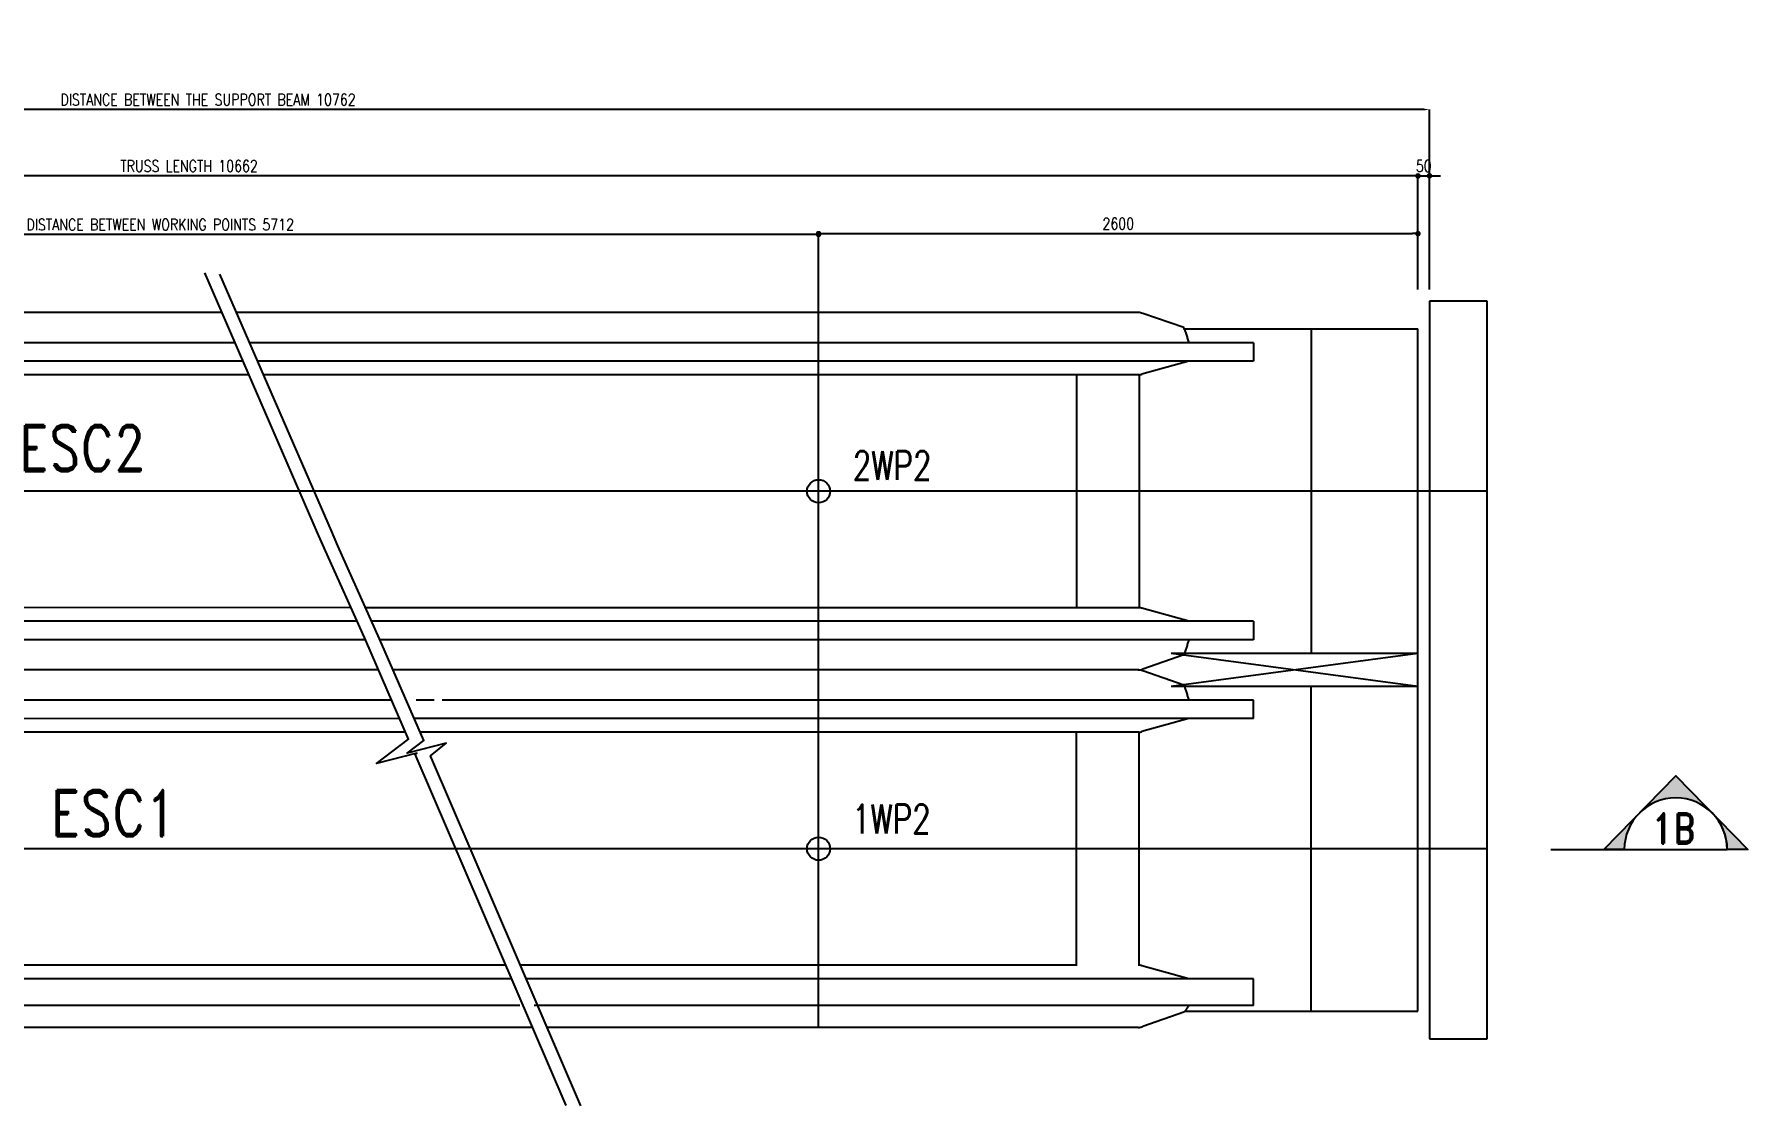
# Model space of a CAD drawing. Header units: millimetres. Extents: x -106996 to 276536, y -21995 to 37993.
# Drawn here: x 204959 to 212392, y -12766 to -8119 of the extents above; entities that cross this region are included whole.
import ezdxf

# ---------------------------------------------------------------- set-up
doc = ezdxf.new("R2010")
doc.units = ezdxf.units.MM
doc.header["$LTSCALE"] = 100
doc.linetypes.add('CENTER', pattern=[50.8, 31.75, -6.35, 6.35, -6.35])
doc.linetypes.add('HIDDENX2', pattern=[0.75, 0.5, -0.25])
doc.layers.get('0').update_dxf_attribs({"color": 3})
for name, color, linetype in [('1', 2, 'Continuous'), ('CLINE', 1, 'CENTER'), ('ESCALATOR', 142, 'Continuous'), ('GEN-___-T03-ESC-WALL-CONC', 4, 'Continuous'), ('TEXT', 7, 'Continuous')]:
    doc.layers.add(name, color=color, linetype=linetype)
doc.styles.add('F2', font='romand.shx')
doc.styles.add('F3', font='romans.shx', dxfattribs={"width": 0.8})
doc.styles.add('S2', font='romand.shx')
doc.dimstyles.new('NOR', dxfattribs={"dimscale": 20, "dimtxt": 2.5, "dimasz": 1.2, "dimexe": 0, "dimexo": 2.5, "dimgap": 0.9, "dimtad": 1, "dimzin": 12, "dimdsep": 46, "dimtxsty": 'F3', "dimsah": 1, "dimcen": 0.09, "dimclrd": 2, "dimclre": 2, "dimclrt": 7, "dimadec": 0, "dimazin": 0, "dimtfac": 1, "dimtix": 1, "dimtmove": 2, "dimatfit": 3, "dimfxl": 0, "dimtolj": 1, "dimtzin": 12, "dimarcsym": 0})

# ---------------------------------------------------------------- blocks, each defined once
blk = doc.blocks.new('DOT')
at = {"layer": '1', "color": 0, "linetype": 'ByBlock'}
blk.add_line((-0.5, 0), (-1, 0), dxfattribs=at)
at = {"layer": '1', "color": 0, "linetype": 'ByBlock', "const_width": 0.5}
blk.add_lwpolyline([(-0.25, 0, 1), (0.25, 0, 1)], format="xyb", close=True, dxfattribs=at)
blk = doc.blocks.new('*D277')
at = {"color": 2, "lineweight": -2, "transparency": 16777216}
for p, q in [((202649, -9336.9), (202649, -8987.5)), ((208337, -8987.5), (202673, -8987.5)), ((208361, -9700.8), (208361, -8987.5))]:
    blk.add_line(p, q, dxfattribs=at)
at = {"layer": 'DEFPOINTS', "color": 0, "transparency": 16777216}
for p in [(202649, -8987.5), (202649, -9386.9, 0), (208361, -9750.8, 0)]:
    blk.add_point(p, dxfattribs=at)
at = {"color": 2, "lineweight": -2, "transparency": 16777216, "xscale": 23.99999999999999, "yscale": 23.99999999999999, "zscale": 23.99999999999999, "rotation": 180}
blk.add_blockref('DOT', (202649, -8987.5), dxfattribs=at)
at = {"color": 2, "lineweight": -2, "transparency": 16777216, "xscale": 23.99999999999999, "yscale": 23.99999999999999, "zscale": 23.99999999999999}
blk.add_blockref('DOT', (208361, -8987.5), dxfattribs=at)
at = {"color": 7, "transparency": 16777216, "insert": (205505, -8944.5), "char_height": 50, "attachment_point": 5, "style": 'F3'}
blk.add_mtext('\\A1;DISTANCE BETWEEN WORKING POINTS 5712', dxfattribs=at)
blk = doc.blocks.new('_DOT')
at = {"color": 0, "linetype": 'ByBlock'}
blk.add_line((-0.5, 0), (-1, 0), dxfattribs=at)
at = {"color": 0, "linetype": 'ByBlock', "const_width": 0.5}
blk.add_lwpolyline([(-0.25, 0, 1), (0.25, 0, 1)], format="xyb", close=True, dxfattribs=at)
blk = doc.blocks.new('*D278')
at = {"color": 2, "lineweight": -2, "transparency": 16777216}
for p, q in [((208361, -9700.8), (208361, -8983.8)), ((208385, -8983.8), (210937.1, -8983.8)), ((210961.1, -9226.1), (210961.1, -8983.8))]:
    blk.add_line(p, q, dxfattribs=at)
at = {"layer": 'DEFPOINTS', "color": 0, "transparency": 16777216}
for p in [(210961.1, -8983.8), (210961.1, -9276.1), (208361, -9750.8, 0)]:
    blk.add_point(p, dxfattribs=at)
at = {"color": 2, "lineweight": -2, "transparency": 16777216, "xscale": 23.99999999999999, "yscale": 23.99999999999999, "zscale": 23.99999999999999, "rotation": 180}
blk.add_blockref('DOT', (208361, -8983.8), dxfattribs=at)
at = {"color": 2, "lineweight": -2, "transparency": 16777216, "xscale": 23.99999999999999, "yscale": 23.99999999999999, "zscale": 23.99999999999999}
blk.add_blockref('DOT', (210961.1, -8983.8), dxfattribs=at)
at = {"color": 7, "transparency": 16777216, "insert": (209661.1, -8940.8), "char_height": 50, "attachment_point": 5, "style": 'F3'}
blk.add_mtext('\\A1;2600', dxfattribs=at)
blk = doc.blocks.new('*D280')
at = {"layer": 'DEFPOINTS', "color": 0, "ltscale": 50, "transparency": 16777216}
for p in [(200299.1, -8733.5), (210961.1, -9276.1, 0), (200299.1, -9396.7, 0)]:
    blk.add_point(p, dxfattribs=at)
at = {"layer": 'GEN-___-T03-ESC-WALL-CONC', "color": 2, "lineweight": -2, "ltscale": 50, "transparency": 16777216}
for p, q in [((200299.1, -9346.7), (200299.1, -8733.5)), ((210937.1, -8733.5), (200323.1, -8733.5)), ((210961.1, -9226.1), (210961.1, -8733.5))]:
    blk.add_line(p, q, dxfattribs=at)
at = {"layer": 'GEN-___-T03-ESC-WALL-CONC', "color": 2, "ltscale": 50, "transparency": 16777216}
for points in [[(200323.1, -8729.5), (200323.1, -8737.5), (200299.1, -8733.5)], [(210937.1, -8729.5), (210937.1, -8737.5), (210961.1, -8733.5)]]:
    blk.add_solid(points, dxfattribs=at)
at = {"layer": 'GEN-___-T03-ESC-WALL-CONC', "color": 7, "ltscale": 50, "transparency": 16777216, "insert": (205630.1, -8690.5), "char_height": 50, "attachment_point": 5, "style": 'F3'}
blk.add_mtext('\\A1;TRUSS LENGTH 10662', dxfattribs=at)
blk = doc.blocks.new('*D281')
at = {"layer": 'DEFPOINTS', "color": 0, "ltscale": 50, "transparency": 16777216}
for p in [(200249.2, -8445.7), (200249.2, -9275.9, 0), (211011.2, -9276.1, 0)]:
    blk.add_point(p, dxfattribs=at)
at = {"layer": 'GEN-___-T03-ESC-WALL-CONC', "color": 2, "lineweight": -2, "ltscale": 50, "transparency": 16777216}
for p, q in [((200249.2, -9225.9), (200249.2, -8445.7)), ((210987.2, -8445.7), (200273.2, -8445.7)), ((211011.2, -9226.1), (211011.2, -8445.7))]:
    blk.add_line(p, q, dxfattribs=at)
at = {"layer": 'GEN-___-T03-ESC-WALL-CONC', "color": 2, "ltscale": 50, "transparency": 16777216}
for points in [[(200273.2, -8441.7), (200273.2, -8449.7), (200249.2, -8445.7)], [(210987.2, -8441.7), (210987.2, -8449.7), (211011.2, -8445.7)]]:
    blk.add_solid(points, dxfattribs=at)
at = {"layer": 'GEN-___-T03-ESC-WALL-CONC', "color": 7, "ltscale": 50, "transparency": 16777216, "insert": (205630.2, -8402.7), "char_height": 50, "attachment_point": 5, "style": 'F3'}
blk.add_mtext('\\A1;      DISTANCE BETWEEN THE SUPPORT BEAM 10762', dxfattribs=at)
blk = doc.blocks.new('*D282')
at = {"color": 2, "lineweight": -2, "transparency": 16777216}
for p, q in [((210937.2, -8733.5), (210913.2, -8733.5)), ((210961.2, -8732.6), (210961.2, -8733.5)), ((210961.2, -8733.5), (211011.2, -8733.5)), ((211011.2, -8732.6), (211011.2, -8733.5)), ((211035.2, -8733.5), (211059.2, -8733.5))]:
    blk.add_line(p, q, dxfattribs=at)
at = {"layer": 'DEFPOINTS', "color": 0, "transparency": 16777216}
for p in [(210961.2, -8682.6), (211011.2, -8682.6), (211011.2, -8733.5)]:
    blk.add_point(p, dxfattribs=at)
at = {"color": 2, "lineweight": -2, "transparency": 16777216, "xscale": 23.99999999999999, "yscale": 23.99999999999999, "zscale": 23.99999999999999}
blk.add_blockref('DOT', (210961.2, -8733.5), dxfattribs=at)
at = {"color": 2, "lineweight": -2, "transparency": 16777216, "xscale": 23.99999999999999, "yscale": 23.99999999999999, "zscale": 23.99999999999999, "rotation": 180}
blk.add_blockref('DOT', (211011.2, -8733.5), dxfattribs=at)
at = {"color": 7, "transparency": 16777216, "insert": (210986.2, -8690.5), "char_height": 50, "attachment_point": 5, "style": 'F3'}
blk.add_mtext('\\A1;50', dxfattribs=at)

msp = doc.modelspace()

# ---------------------------------------------------------------- hatches: boundary and pattern name
h = msp.add_hatch(color=2)
h.paths.add_polyline_path([(211856.2408356, -11654.1737165), (211767.3708642, -11654.1737165), (211919.8109773, -11498.1308166, 0.1958789737)])
h.paths.add_polyline_path([(212239.2726477, -11498.1308166, 0.4210713418), (211919.8109773, -11498.1308166), (212079.5418125, -11334.624885)])
h.paths.add_polyline_path([(212391.7127609, -11654.1737165), (212302.8427895, -11654.1737165, 0.1958789737), (212239.2726477, -11498.1308166)])

# ---------------------------------------------------------------- linework, layer by layer
for p, q in [((205773.1560892, -9326.0574185, 0.0000045), (202474.1437548, -9326.0574072, -0.000008)), ((205830.0004306, -9456.9246088, 0.0000044), (202474.1437484, -9456.7489246, -0.0000077)), ((205864.7398429, -9536.901774, 0.0000043), (202474.1437445, -9536.7428381, -0.000008)), ((205890.4350813, -9596.0574187, 0.0000046), (202474.1437416, -9596.0574072, -0.000008)), ((206332.9105477, -10605.9004168, 0.000005), (202474.1436922, -10605.7023521, -0.000008)), ((206359.4283999, -10664.9450653, 0.0000116), (202474.1436893, -10664.7573305, 0.0000093)), ((206395.3660881, -10744.9639197, 0.0000048), (202474.1436854, -10744.8436974, -0.000008)), ((206452.3628027, -10876.0574076, 0.0000049), (202474.143679, -10876.057395, -0.000008)), ((206452.3734198, -10876.0818504, 0.0000051), (202474.143679, -10876.081863, -0.000008)), ((206509.3045306, -11007.1488016, 0.0000048), (202474.1436725, -11007.2711164, -0.000008)), ((206544.0607523, -11087.1646653, 0.0000113), (202474.1436686, -11087.3574833, 0.0000093)), ((207004.5077788, -12156.0574228, 0.0000078), (202474.1434095, -12156.057414)), ((207029.9368235, -12215.1813511, 0.0000078), (202474.1434066, -12215.3768257)), ((207064.3844361, -12331.2739458, 0.0000079), (202474.1434026, -12331.3978837, 0.0000004)), ((207120.6340626, -12426.0574227, 0.0000078), (202474.1433962, -12426.0574139))]:
    msp.add_line(p, q)
at = {"color": 2, "linetype": 'HIDDENX2', "ltscale": 150}
for p, q in [((209747.8845364, -9326.0574268, 0.000008), (205836.4613581, -9326.0574186, 0.0000045)), ((209945.6413301, -9391.5836353, 0.000008), (209767.1946769, -9329.9371584, 0.000008)), ((209950.8741609, -9397.057729), (210961.1427248, -9397.0783017)), ((210498.530993, -9401.0688813), (210498.5024025, -10805.068881)), ((210961.08249, -12355.0365524), (210961.1427248, -9397.0783017)), ((210247.8826018, -9457.0676086, 0.000008), (205893.3065895, -9456.9266579, 0.0000045)), ((210247.8826018, -9457.0676086, 0.000008), (210247.8809727, -9537.0676086, 0.000008)), ((210247.8809734, -9537.0293077, 0.000008), (205928.0459118, -9536.903616, 0.0000044)), ((209967.8817872, -9537.0559754, 0.000008), (209763.571252, -9593.5314868, 0.000008)), ((209751.9909108, -9596.0574267, 0.000008), (205953.7403502, -9596.0574188, 0.0000046)), ((209480.049836, -9592.8758381, 0.0000014), (209480.0292041, -10606.0512543, 0.0000014)), ((209751.9909143, -9595.8881752, 0.000008), (209751.9703402, -10606.2247275, 0.000008)), ((209751.9703444, -10606.0146043, 0.000008), (206396.3359558, -10605.9025351, 0.000005)), ((209967.8871825, -10665.059517, 0.000008), (209763.5766473, -10608.5840055, 0.000008)), ((210247.8826018, -10665.0676083, 0.000008), (206422.8537544, -10664.9470641, 0.0000115)), ((210247.8826018, -10665.0676083, 0.000008), (210247.8809727, -10745.0676083, 0.000008)), ((210247.8809732, -10745.0412028, 0.000008), (206458.7259861, -10744.9651907, 0.0000048)), ((209945.6349717, -10810.5564095, 0.000008), (209767.1883185, -10872.2028864, 0.000008)), ((210961.1140528, -10805.0783015), (209889.8521941, -10947.0583662, 0.000008)), ((210961.1140528, -10805.0783015), (209889.8532122, -10805.0564867)), ((210961.1130346, -10947.0365515), (209889.8532122, -10805.0564867)), ((209747.9145569, -10876.0574146, 0.000008), (206515.6680716, -10876.0574078, 0.0000051)), ((209747.9145569, -10876.0818435, 0.000008), (206515.6786886, -10876.0818502, 0.0000051)), ((209945.6349717, -10941.5828485, 0.000008), (209767.1883185, -10879.9363717, 0.000008)), ((210961.1130346, -10947.0365515), (209889.8521941, -10947.0583662)), ((210498.5299748, -12351.0459716), (210498.5013843, -10947.0459719)), ((206693.0447912, -11007.1449475, 0.000005), (206615.936778, -11007.146494, 0.0000049)), ((210247.879955, -11007.0736502, 0.000008), (206728.5736519, -11007.1442349, 0.000005)), ((210247.8815836, -11087.0472446, 0.000008), (210247.8799545, -11007.0472446, 0.000008)), ((210247.8815836, -11087.0472446, 0.000008), (206607.3648458, -11087.1619595, 0.0000114)), ((209751.9693263, -11146.1002486, 0.000008), (206633.0109123, -11146.2044005, 0.0000052)), ((209480.0488179, -12159.2390148, 0.0000014), (209480.0281859, -11146.0635987, 0.0000014)), ((209751.9898961, -12156.2266777, 0.000008), (209751.969322, -11145.8901254, 0.000008)), ((209967.8861643, -11087.055336, 0.000008), (209763.5756291, -11143.5308474, 0.000008)), ((209480.0487531, -12156.0574262, 0.000008), (207067.7791704, -12156.0574229, 0.000008)), ((209967.880769, -12215.0588776, 0.000008), (209763.5702338, -12158.5833661, 0.000008)), ((210247.8799553, -12215.0855452, 0.000008), (207093.2071507, -12215.1788764, 0.0000079)), ((210247.8815836, -12331.0472444, 0.000008), (210247.8799545, -12215.0472444, 0.000008)), ((210247.881587, -12331.2141628, 0.000008), (207127.6551573, -12331.2723873, 0.0000081)), ((209945.6403119, -12360.5312176, 0.000008), (209767.1936587, -12422.1776945, 0.000008)), ((209950.8731428, -12355.0571239), (210961.08249, -12355.0365524)), ((209747.8835183, -12426.0574261, 0.000008), (207183.9054543, -12426.0574228, 0.000008))]:
    msp.add_line(p, q, dxfattribs=at)
at = {"color": 1, "elevation": -0.0004226}
for points in [[(207266.2266319, -12764.5681574), (206611.1362517, -11241.4469773), (206617.4871426, -11236.4497358), (206442.7038202, -11280.9301892), (206582.6448726, -11175.9931273), (206397.0128092, -10748.630509), (206216.1795934, -10345.9872802), (206187.8332018, -10280.728144), (205698.0846757, -9153.2278154)], [(207329.9432176, -12765.6032583), (206677.0806457, -11247.661855), (206745.5562689, -11193.7813479), (206576.3273465, -11236.848267), (206648.7834199, -11182.5159082), (206456.8078337, -10740.5492153), (206275.9746179, -10337.9059865), (206275.9746179, -10337.9059865), (206247.677392, -10272.7600397), (206247.677392, -10272.7600397), (205764.110196, -9159.4903853)]]:
    msp.add_lwpolyline(points, dxfattribs=at)
at = {"color": 2, "linetype": 'HIDDENX2', "ltscale": 150, "elevation": 0.0000077}
msp.add_lwpolyline([(211011.1833891, -12476.0347241), (211261.1843211, -12476.0347241), (211261.1843211, -9276.0916443), (211011.1833891, -9276.0916443)], close=True, dxfattribs=at)
at = {"color": 4, "elevation": 0.0000154}
msp.add_lwpolyline([(211856.2408356, -11654.1737165), (211767.3708642, -11654.1737165), (212079.5418125, -11334.624885), (212391.7127609, -11654.1737165), (212302.8427895, -11654.1737165, 1)], format="xyb", close=True, dxfattribs=at)
at = {"color": 4, "elevation": 0.0000077}
msp.add_lwpolyline([(211537.7037455, -11654.570871), (212302.9337288, -11654.570871)], dxfattribs=at)
at = {"color": 1}
for centre in [(208361.0167389, -10101.0253539), (208361.0157207, -11651.089499)]:
    msp.add_circle(centre, 50, dxfattribs=at)
for centre, start, end in [((209747.8835182, -9376.0574268, 0.000008), 67.2803026095, 89.9988332483), ((209747.8800564, -9546.0574267, 0.000008), 269.9988332516, 288.2898290302)]:
    msp.add_arc(centre, 50, start, end)
at = {"color": 2, "linetype": 'HIDDENX2', "ltscale": 150}
for centre, radius, start, end in [((209539.172091, -9566.1718125, 0.000008), 442.3779764, 14.2798095701, 23.244670047), ((209747.8835182, -10656.0574265, 0.000008), 50, 71.7078374699, 89.9988332483), ((209539.1710728, -10635.9508828, 0.000008), 442.3779764, 336.755329953, 345.7201904299), ((209747.8790382, -10826.0818316, 0.000008), 50, 269.9988332516, 292.7173638918), ((209747.8790382, -10926.0574265, 0.000008), 50, 67.2826361082, 90.0011667484), ((209539.1710728, -11116.1883753, 0.000008), 442.3779764, 14.2798095701, 23.244670047), ((209747.8825, -11096.0574264, 0.000008), 50, 270.0011667517, 288.2921625301), ((209747.8790382, -12206.0574262, 0.000008), 50, 71.7101709698, 90.0011667484), ((209856.7720786, -12270.3415776, 0.000008), 126.6164842, 314.5771777523, 331.3448167698), ((209747.8825, -12376.0574262, 0.000008), 50, 270.0011667517, 292.7196973905)]:
    msp.add_arc(centre, radius, start, end, dxfattribs=at)
at = {"color": 4}
msp.add_arc((212079.6327519, -11654.570871, 0.0000077), 223.3009769, 0, 45.1577127946, dxfattribs=at)
at = {"layer": 'CLINE', "color": 1, "linetype": 'CENTER', "ltscale": 200}
for p, q in [((208361.0157207, -12426.0574261), (208361.0157207, -9326.0574268)), ((211261.1843211, -10101.0783016), (199999.1497467, -10101.0783016)), ((211261.1843211, -11651.294801), (199999.1497467, -11651.294801))]:
    msp.add_line(p, q, dxfattribs=at)
at = {"layer": 'ESCALATOR', "color": 7, "linetype": 'Continuous'}
msp.add_line((206569.7068864, -11146.2072618, 0.000005), (202474.1436657, -11146.4124616, -0.000008), dxfattribs=at)

# ---------------------------------------------------------------- texts
at = {"color": 4, "style": 'F2', "width": 0.85}
msp.add_text('1B', height=130, dxfattribs=at).set_placement((211975.060199, -11627.7935994, 0.0000077))
at = {"layer": 'TEXT', "style": 'S2', "width": 0.8}
for s, rotation, p in [('ESC2', 0.0011667484, (204892.0829298, -10013.9804664, 0.0000077)), ('ESC1', 359.9988332516, (205029.1522383, -11597.1523139, -0.0000004))]:
    msp.add_text(s, height=200, rotation=rotation, dxfattribs=at).set_placement(p)
at = {"layer": 'TEXT', "style": 'F3', "width": 0.75}
for s, p in [('2WP2', (208509.3493839, -10051.7951306)), ('1WP2', (208505.9256591, -11584.634654))]:
    msp.add_text(s, height=125, dxfattribs=at).set_placement(p)

# ---------------------------------------------------------------- dimensions: what is measured, and where the dimension line sits
for base, p1, p2, picture, middle in [((211011.1833891, -8733.5067955), (210961.1999639, -8682.612148), (211011.1833891, -8682.612148), '*D282', (210986.1916765, -8690.5067955)), ((210961.1480585, -8983.7629662), (208361.0220726, -9750.7503842, 0.000008), (210961.1480585, -9276.1045339), '*D278', (209661.0850656, -8940.7629662))]:
    dim = msp.add_linear_dim(base=base, p1=p1, p2=p2, angle=180, dimstyle='NOR', override={"dimdec": 0, "dimblk1": 'DOT', "dimblk2": 'DOT'})
    dim.commit()
    dim.dimension.update_dxf_attribs({"geometry": picture, "text_midpoint": middle})
dim = msp.add_linear_dim(base=(202649.0051865, -8987.5440357, 0.0000077), p1=(208361.0220726, -9750.7503842, 0.000008), p2=(202649.0051865, -9386.8741316, 0.000008), angle=180, text='DISTANCE BETWEEN WORKING POINTS <>', dimstyle='NOR', override={"dimdec": 0, "dimblk1": 'DOT', "dimblk2": 'DOT'})
dim.commit()
dim.dimension.update_dxf_attribs({"geometry": '*D277', "text_midpoint": (205505.0136296, -8944.5440357, 0.0000077)})
at = {"layer": 'GEN-___-T03-ESC-WALL-CONC', "color": 6, "ltscale": 50}
for base, p1, p2, text, picture, middle in [((200249.1506787, -8445.6890143, 0.0000077), (211011.1833891, -9276.1045339), (200249.1506787, -9275.8803323), '      DISTANCE BETWEEN THE SUPPORT BEAM <>', '*D281', (205630.1670339, -8402.6890143, 0.0000077)), ((200299.1472874, -8733.5067955, 0.0000077), (210961.1480585, -9276.1045339), (200299.1472874, -9396.6541051), 'TRUSS LENGTH <>', '*D280', (205630.1476729, -8690.5067955, 0.0000077))]:
    dim = msp.add_linear_dim(base=base, p1=p1, p2=p2, angle=180, text=text, dimstyle='NOR', override={"dimdec": 0, "dimtdec": 0, "dimtzin": 0}, dxfattribs=at)
    dim.commit()
    dim.dimension.update_dxf_attribs({"geometry": picture, "text_midpoint": middle})

doc.saveas('drawing.dxf')
